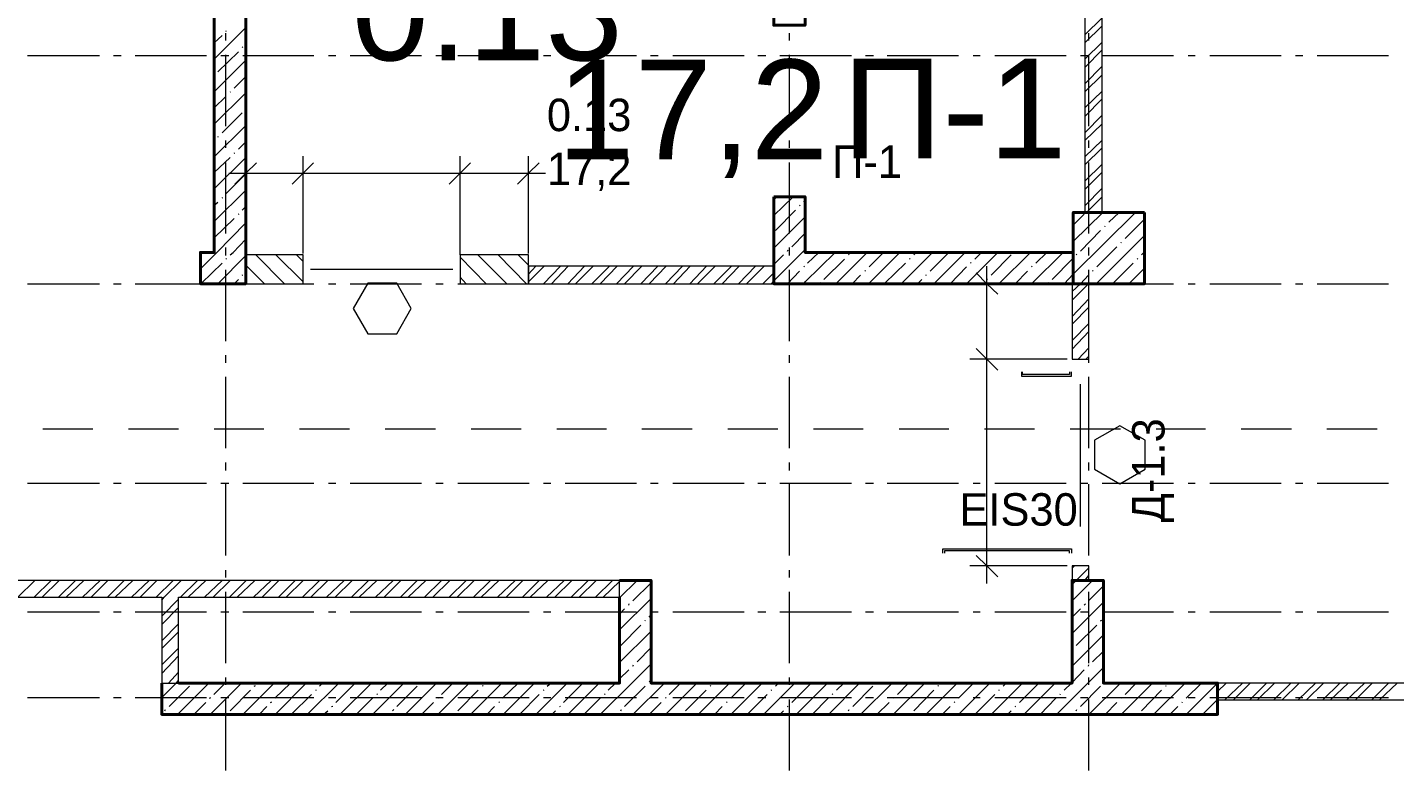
# Model space of a CAD drawing. Header units: millimetres. Extents: x -249154 to 415037, y -45458 to 354837.
# Drawn here: x -136795 to -127206, y 11504 to 16717 of the extents above; entities that cross this region are included whole.
import ezdxf

# ---------------------------------------------------------------- set-up
doc = ezdxf.new("R2010")
doc.units = ezdxf.units.MM
doc.layers.add('PDF _Текст', color=7, linetype='Continuous')
doc.styles.get("Standard").update_dxf_attribs({"font": 'arial.ttf'})

msp = doc.modelspace()

# ---------------------------------------------------------------- linework, layer by layer
at = {"lineweight": 40}
for points in [[(-137004.9406911929, 22675.6936400994), (-129476.9585284183, 22675.6936400994), (-129476.9585284183, 19273.90991657226), (-135263.8035674524, 19273.90991657226), (-135484.0934224928, 19273.90991657226), (-135484.0934224928, 15139.23879056235), (-135581.5293199715, 15139.23879056235), (-135581.5293199715, 14918.9489354879), (-135263.8035674524, 14918.9489354879), (-135263.8035674524, 15139.23879056235), (-135263.8035674524, 17130.32017296068), (-131561.239464863, 17130.32017296068), (-131561.239464863, 16732.10389645376), (-131340.9496097885, 16732.10389645376), (-131340.9496097885, 17130.32017296068), (-131340.9496097885, 17350.61002803511), (-132340.7266443519, 17350.61002803511), (-132340.7266443519, 19053.62006149782), (-129256.6686733098, 19053.62006149782), (-129256.6686733098, 19273.90991657226), (-129256.6686733098, 22675.6936400994), (-127358.7868449919, 22675.6936400994), (-124503.4914157866, 22675.6936400994)], [(-135852.6552954163, 12118.72597001721), (-135852.6552954163, 11898.43611494277), (-128447.5270902715, 11898.43611494277), (-128447.5270902715, 12118.72597001721), (-129248.1959866154, 12118.72597001721), (-129248.1959866154, 12838.90434240739), (-129468.4858416558, 12838.90434240739), (-129468.4858416558, 12118.72597001721), (-132421.2171683057, 12118.72597001721), (-132421.2171683057, 12838.90434240739), (-132641.5070234142, 12838.90434240739)], [(-132641.5070234142, 12720.28672814177), (-132641.5070234142, 12118.72597001721), (-135734.0376811847, 12118.72597001721)]]:
    msp.add_lwpolyline(points, dxfattribs=at)
at = {"lineweight": 9}
for points in [[(-129379.5226309396, 19053.62006149782), (-129379.5226309396, 15418.83745276959), (-129256.6686733098, 15418.83745276959), (-129256.6686733098, 19053.62006149782)], [(-135263.8035674524, 14918.9489354879), (-134861.3509475813, 14918.9489354879), (-134861.3509475813, 15122.29341710555), (-135263.8035674524, 15122.29341710555)], [(-133281.1948717825, 15041.80289315176), (-133281.1948717825, 15122.29341710555), (-133759.9016722091, 15122.29341710555), (-133759.9016722091, 14918.9489354879), (-133281.1948717825, 14918.9489354879)], [(-133281.1948717825, 14918.9489354879), (-131561.239464863, 14918.9489354879), (-131561.239464863, 15041.80289315176), (-133281.1948717825, 15041.80289315176)], [(-134408.0622073398, 14923.18527885209), (-134509.7344481487, 14745.25885748774), (-134408.0622073398, 14567.33243605527), (-134204.7177257562, 14567.33243605527), (-134103.0454849134, 14745.25885748774), (-134204.7177257562, 14923.18527885209)], [(-129468.4858416558, 14918.9489354879), (-129468.4858416558, 14389.40601465685), (-129349.8682273902, 14389.40601465685), (-129349.8682273902, 14918.9489354879)], [(-129311.7411370784, 13618.39152189631), (-129133.81471568, 13516.71928108748), (-128955.8882942816, 13618.39152189631), (-128955.8882942816, 13821.73600351397), (-129133.81471568, 13923.40824428873), (-129311.7411370784, 13821.73600351397)], [(-129468.4858416558, 12940.57658321621), (-129468.4858416558, 12838.90434240739), (-129349.8682273902, 12838.90434240739), (-129349.8682273902, 12940.57658321621)], [(-135734.0376811847, 12118.72597001721), (-135734.0376811847, 12720.28672814177), (-132641.5070234142, 12720.28672814177), (-132641.5070234142, 12838.90434240739), (-139254.4390189434, 12838.90434240739), (-139254.4390189434, 12720.28672814177), (-135852.6552954163, 12720.28672814177), (-135852.6552954163, 12118.72597001721)], [(-128447.5270902715, 12000.10835578566), (-122923.3353399878, 12000.10835578566), (-122923.3353399878, 12118.72597001721), (-128447.5270902715, 12118.72597001721)]]:
    msp.add_lwpolyline(points, close=True, dxfattribs=at)
for points in [[(-129379.5226309396, 16664.32240259256), (-129256.6686733098, 16782.94001689223)], [(-135484.0934224928, 16494.8686679566), (-135263.8035674524, 16715.15852303103)], [(-135403.602898539, 16689.74046284586), (-135399.3665551748, 16693.976806176)], [(-129379.5226309396, 16609.24993885802), (-129256.6686733098, 16727.86755312362)], [(-135484.0934224928, 16609.24993885802), (-135429.0209587583, 16660.08605922837)], [(-135403.602898539, 16626.1953123148), (-135403.602898539, 16677.03143271922)], [(-131451.0945373258, 16626.1953123148), (-131451.0945373258, 16677.03143271922)], [(-129379.5226309396, 16494.8686679566), (-129256.6686733098, 16613.48628222221)], [(-129349.8682273902, 16626.1953123148), (-129349.8682273902, 16677.03143271922)], [(-136793.1235228468, 16520.28672814177), (-136288.998662201, 16520.28672814177)], [(-136191.5627647904, 16520.28672814177), (-136136.4903009877, 16520.28672814177)], [(-136039.0544035771, 16520.28672814177), (-135539.1658862955, 16520.28672814177)], [(-135458.6753623076, 16405.90545724035), (-135314.6396878568, 16545.70478832696)], [(-135437.4936454526, 16520.28672814177), (-135382.421181718, 16520.28672814177)], [(-135403.602898539, 16024.63455422429), (-135403.602898539, 16524.52307150597)], [(-135289.2216276376, 16575.35919194444), (-135284.9852842734, 16579.59553527458)], [(-135284.9852842734, 16520.28672814177), (-134785.0967669577, 16520.28672814177)], [(-134683.4245261829, 16520.28672814177), (-134632.5884057785, 16520.28672814177)], [(-134530.9161649696, 16520.28672814177), (-134031.027647688, 16520.28672814177)], [(-133929.3554069132, 16520.28672814177), (-133878.5192864747, 16520.28672814177)], [(-133776.8470456999, 16520.28672814177), (-133276.9585284183, 16520.28672814177)], [(-133175.2862876095, 16520.28672814177), (-133124.450167205, 16520.28672814177)], [(-133022.7779264303, 16520.28672814177), (-132522.8894091145, 16520.28672814177)], [(-132425.4535116699, 16520.28672814177), (-132370.3810479353, 16520.28672814177)], [(-132268.7088070925, 16520.28672814177), (-131768.8202898448, 16520.28672814177)], [(-131671.3843924002, 16520.28672814177), (-131616.3119286316, 16520.28672814177)], [(-131518.876031187, 16520.28672814177), (-131014.7511705411, 16520.28672814177)], [(-131451.0945373258, 16024.63455422429), (-131451.0945373258, 16524.52307150597)], [(-130917.3152730965, 16520.28672814177), (-130862.2428093278, 16520.28672814177)], [(-130764.8069119173, 16520.28672814177), (-130264.9183946015, 16520.28672814177)], [(-130163.2461538268, 16520.28672814177), (-130112.4100334223, 16520.28672814177)], [(-130010.7377926135, 16520.28672814177), (-129510.8492753319, 16520.28672814177)], [(-129409.177034523, 16520.28672814177), (-129358.3409141186, 16520.28672814177)], [(-129379.5226309396, 16435.55986078973), (-129256.6686733098, 16558.4138184536)], [(-129349.8682273902, 16024.63455422429), (-129349.8682273902, 16524.52307150597)], [(-129256.6686733098, 16520.28672814177), (-128756.7801560622, 16520.28672814177)], [(-128655.1079152193, 16520.28672814177), (-128604.2717948489, 16520.28672814177)], [(-128502.599554006, 16520.28672814177), (-128002.7110367244, 16520.28672814177)], [(-127901.0387959496, 16520.28672814177), (-127850.2026755452, 16520.28672814177)], [(-127748.5304347363, 16520.28672814177), (-127248.6419174547, 16520.28672814177)], [(-135484.0934224928, 16266.10612615377), (-135263.8035674524, 16486.39598122821)], [(-129379.5226309396, 16321.17858988832), (-129256.6686733098, 16444.03254755218)], [(-135484.0934224928, 16380.48739705519), (-135484.0934224928, 16380.48739705519)], [(-135344.2940914062, 16291.52418633894), (-135263.8035674524, 16372.01471029273)], [(-129379.5226309396, 16266.10612615377), (-129256.6686733098, 16384.72374041937)], [(-135484.0934224928, 16037.34358435094), (-135263.8035674524, 16257.63343939131)], [(-135484.0934224928, 16151.72485525235), (-135403.602898539, 16232.21537920614)], [(-135373.9484949896, 16261.86978278957), (-135369.7121515914, 16266.10612615377)], [(-129379.5226309396, 16151.72485525235), (-129256.6686733098, 16270.34246951796)], [(-129379.5226309396, 16092.41604808549), (-129256.6686733098, 16215.27000574935)], [(-135429.0209587583, 15978.03477718408), (-135289.2216276376, 16117.83410830473)], [(-135484.0934224928, 15808.5810425481), (-135263.8035674524, 16028.87089758848)], [(-129379.5226309396, 15978.03477718408), (-129256.6686733098, 16100.88873481388)], [(-129379.5226309396, 15922.96231344952), (-129256.6686733098, 16041.57992771514)], [(-135458.6753623076, 15948.3803736347), (-135454.4390189434, 15952.61671699889)], [(-135403.602898539, 15872.12619301105), (-135403.602898539, 15922.96231344952)], [(-131451.0945373258, 15872.12619301105), (-131451.0945373258, 15922.96231344952)], [(-129379.5226309396, 15808.5810425481), (-129256.6686733098, 15927.19865681372)], [(-129349.8682273902, 15872.12619301105), (-129349.8682273902, 15922.96231344952)], [(-135344.2940914062, 15833.99910273329), (-135340.057748042, 15838.23544609747)], [(-135314.6396878568, 15863.65350628266), (-135263.8035674524, 15914.48962668706)], [(-129379.5226309396, 15753.50857874544), (-129256.6686733098, 15872.12619301105)], [(-135484.0934224928, 15584.05484410947), (-135263.8035674524, 15804.34469914985)], [(-135484.0934224928, 15698.43611501089), (-135373.9484949896, 15804.34469914985)], [(-135403.602898539, 15270.56543495459), (-135403.602898539, 15770.45395223628)], [(-135263.8035674524, 15800.10835578566), (-135263.8035674524, 15694.19977164669), (-135263.8035674524, 15571.34581398283)], [(-134861.3509475813, 15130.76610383394), (-134861.3509475813, 15694.19977164669), (-134861.3509475813, 15812.81738591231)], [(-133759.9016722091, 15122.29341710555), (-133759.9016722091, 15694.19977164669), (-133759.9016722091, 15812.81738591231)], [(-133281.1948717825, 15130.76610383394), (-133281.1948717825, 15694.19977164669), (-133281.1948717825, 15812.81738591231)], [(-131451.0945373258, 15270.56543495459), (-131451.0945373258, 15770.45395223628)], [(-129379.5226309396, 15639.12730784403), (-129256.6686733098, 15757.74492210963)], [(-129349.8682273902, 15270.56543495459), (-129349.8682273902, 15770.45395223628)], [(-135403.602898539, 15550.16409712778), (-135263.8035674524, 15689.96342824843)], [(-135382.421181718, 15694.19977164669), (-134861.3509475813, 15694.19977164669), (-133759.9016722091, 15694.19977164669), (-133162.5772575169, 15694.19977164669)], [(-129379.5226309396, 15579.81850071122), (-129256.6686733098, 15702.67245834103)], [(-135484.0934224928, 15355.29230230664), (-135263.8035674524, 15575.58215734702)], [(-129379.5226309396, 15465.4372298098), (-129256.6686733098, 15588.29118743961)], [(-135484.0934224928, 15469.67357320806), (-135458.6753623076, 15490.85528999497)], [(-135429.0209587583, 15520.50969357841), (-135424.784615394, 15524.74603694261)], [(-135289.2216276376, 15435.78282622636), (-135263.8035674524, 15461.2008864456)], [(-131561.239464863, 15397.65573591455), (-131425.6764771406, 15528.9823803068)], [(-131561.239464863, 15512.03700681595), (-131540.057748042, 15528.9823803068)], [(-131379.0767001004, 15465.4372298098), (-131374.8403567362, 15469.67357320806)], [(-131349.422296551, 15490.85528999497), (-131340.9496097885, 15503.56432012163)], [(-129366.8136008811, 15418.83745276959), (-129256.6686733098, 15528.9823803068)], [(-135581.5293199715, 15024.85751966093), (-135467.1480490701, 15139.23879056235), (-135263.8035674524, 15346.81961554418)], [(-135484.0934224928, 15240.91103137117), (-135344.2940914062, 15376.47401909357)], [(-135314.6396878568, 15406.12842267699), (-135310.4033444926, 15410.3647660412)], [(-131561.239464863, 15168.89319411172), (-131340.9496097885, 15389.18304922021)], [(-131548.5304347363, 15291.74715177558), (-131408.7311036497, 15435.78282622636)], [(-129523.5583054244, 14918.9489354879), (-129460.0131549274, 14986.7304293491), (-129023.6697881768, 15418.83745276959)], [(-129460.0131549274, 15215.49297115194), (-129252.4323299796, 15418.83745276959)], [(-129460.0131549274, 15329.87424205335), (-129383.7589743038, 15406.12842267699)], [(-129210.0688963036, 15351.05595890839), (-129138.0510590782, 15418.83745276959)], [(-129095.6876254022, 15236.67468800697), (-128960.1246376458, 15372.23767572937)], [(-131434.1491638349, 15177.36588087416), (-131340.9496097885, 15274.8017783188)], [(-129409.177034523, 15147.71147729074), (-129269.3777034024, 15291.74715177558)], [(-129299.0321069858, 14918.9489354879), (-128960.1246376458, 15257.85640482795)], [(-129239.723299853, 15321.40155532495), (-129235.4869564888, 15325.63789868915)], [(-135403.602898539, 15118.05707374137), (-135403.602898539, 15173.12953747591)], [(-135373.9484949896, 15122.29341710555), (-135352.7667781686, 15139.23879056235), (-135263.8035674524, 15232.43834464278)], [(-131561.239464863, 14940.13065230889), (-131340.9496097885, 15160.42050741738)], [(-131463.8035674524, 15147.71147729074), (-131459.5672240542, 15156.18416405318)], [(-131451.0945373258, 15118.05707374137), (-131451.0945373258, 15173.12953747591)], [(-129349.8682273902, 15118.05707374137), (-129349.8682273902, 15173.12953747591)], [(-129294.7957636216, 15037.56654975351), (-129154.9964325009, 15177.36588087416)], [(-129125.3420289516, 15207.02028442353), (-129121.1056855874, 15211.25662778773)], [(-135581.5293199715, 15139.23879056235), (-135581.5293199715, 15139.23879056235)], [(-135573.056633209, 14923.18527885209), (-135429.0209587583, 15062.98460997274)], [(-135458.6753623076, 14918.9489354879), (-135263.8035674524, 15118.05707374137)], [(-135403.602898539, 15092.63901352213), (-135399.3665551748, 15096.87535688632)], [(-134992.6775919736, 14918.9489354879), (-135191.785730227, 15122.29341710555)], [(-134861.3509475813, 14931.65796561455), (-135051.9863990723, 15122.29341710555)], [(-134861.3509475813, 15075.69364006534), (-134907.9507246215, 15122.29341710555)], [(-133577.7389074465, 14918.9489354879), (-133759.9016722091, 15105.34804361471)], [(-133433.7032329957, 14918.9489354879), (-133637.0477146133, 15122.29341710555)], [(-133293.9039019091, 14918.9489354879), (-133493.0120400944, 15122.29341710555)], [(-133281.1948717825, 15050.27557988017), (-133353.2127090079, 15122.29341710555)], [(-131561.239464863, 15054.5119232103), (-131493.4579710018, 15122.29341710555)], [(-131349.422296551, 14918.9489354879), (-131340.9496097885, 14931.65796561455), (-131129.1324414425, 15139.23879056235)], [(-131324.0042362977, 15062.98460997274), (-131243.5137123439, 15139.23879056235)], [(-131209.6229653963, 14948.60333903728), (-131065.5872909455, 15092.63901352213)], [(-131124.8960980783, 14918.9489354879), (-130904.6062430039, 15139.23879056235)], [(-131035.9328873961, 15122.29341710555), (-131031.6965439979, 15126.52976046976)], [(-130896.1335562414, 14918.9489354879), (-130675.843701201, 15139.23879056235)], [(-130891.8972129113, 15037.56654975351), (-130790.2249721024, 15139.23879056235)], [(-130781.75228534, 14923.18527885209), (-130637.7166108892, 15062.98460997274)], [(-130667.3710144386, 14918.9489354879), (-130447.0811593982, 15139.23879056235)], [(-130608.0622073398, 15092.63901352213), (-130603.8258639416, 15096.87535688632)], [(-130578.4078037564, 15122.29341710555), (-130561.4624302996, 15139.23879056235)], [(-130464.026532855, 15007.91214620414), (-130332.6998884627, 15139.23879056235)], [(-130438.6084726358, 14918.9489354879), (-130218.3186175613, 15139.23879056235)], [(-130209.8459308329, 14918.9489354879), (-129989.5560757585, 15139.23879056235)], [(-130180.1915272835, 15062.98460997274), (-130175.9551839193, 15067.22095333695)], [(-130150.5371237001, 15092.63901352213), (-130103.9373466599, 15139.23879056235)], [(-130036.1558527987, 14978.25774262071), (-129896.3565217121, 15122.29341710555)], [(-129981.0833890301, 14918.9489354879), (-129760.7935339556, 15139.23879056235)], [(-129752.3208472273, 14918.9489354879), (-129532.0309921528, 15139.23879056235)], [(-129722.6664436438, 15062.98460997274), (-129646.4122630543, 15139.23879056235)], [(-129608.2851727424, 14948.60333903728), (-129468.4858416558, 15092.63901352213)], [(-129438.8314381065, 15122.29341710555), (-129434.5950947423, 15126.52976046976)], [(-129180.4144926861, 14923.18527885209), (-129040.6151615995, 15062.98460997274)], [(-129010.9607580502, 15092.63901352213), (-129006.724414686, 15096.87535688632)], [(-128981.3063545008, 15122.29341710555), (-128960.1246376458, 15143.47513392653)], [(-135403.602898539, 14516.49631565085), (-135403.602898539, 15016.38483289847)], [(-135289.2216276376, 14978.25774262071), (-135284.9852842734, 14982.4940859849)], [(-135132.4769230602, 14918.9489354879), (-135263.8035674524, 15050.27557988017)], [(-134810.514827211, 15020.62117629673), (-133810.7377926135, 15020.62117629673)], [(-133717.5382385331, 14918.9489354879), (-133759.9016722091, 14965.54871252812)], [(-133281.1948717825, 14986.7304293491), (-133230.3587513781, 15041.80289315176)], [(-133281.1948717825, 14931.65796561455), (-133171.0499442453, 15041.80289315176)], [(-133175.2862876095, 14918.9489354879), (-133056.6686733438, 15041.80289315176)], [(-133120.2138238408, 14918.9489354879), (-133001.5962095752, 15041.80289315176)], [(-133005.8325529394, 14918.9489354879), (-132887.2149386738, 15041.80289315176)], [(-132950.7600891708, 14918.9489354879), (-132827.906131541, 15041.80289315176)], [(-132836.3788182694, 14918.9489354879), (-132713.5248606396, 15041.80289315176)], [(-132777.0700111366, 14918.9489354879), (-132658.4523968369, 15041.80289315176)], [(-132662.6887402352, 14918.9489354879), (-132544.0711259355, 15041.80289315176)], [(-132607.6162764666, 14918.9489354879), (-132484.7623188368, 15041.80289315176)], [(-132493.2350055652, 14918.9489354879), (-132374.6173912995, 15041.80289315176)], [(-132433.9261983983, 14918.9489354879), (-132315.3085841327, 15041.80289315176)], [(-132319.5449274969, 14918.9489354879), (-132200.9273132313, 15041.80289315176)], [(-132264.4724637623, 14918.9489354879), (-132145.8548494967, 15041.80289315176)], [(-132150.0911928609, 14918.9489354879), (-132031.4735785953, 15041.80289315176)], [(-132095.0187290582, 14918.9489354879), (-131972.1647714284, 15041.80289315176)], [(-131980.6374581568, 14918.9489354879), (-131857.783500527, 15041.80289315176)], [(-131921.3286510581, 14918.9489354879), (-131802.7110367925, 15041.80289315176)], [(-131806.9473801567, 14918.9489354879), (-131688.329765891, 15041.80289315176)], [(-131751.874916354, 14918.9489354879), (-131629.0209587242, 15041.80289315176)], [(-131637.4936454526, 14918.9489354879), (-131561.239464863, 14995.20311611156)], [(-131463.8035674524, 14918.9489354879), (-131379.0767001004, 15007.91214620414)], [(-131451.0945373258, 14516.49631565085), (-131451.0945373258, 15016.38483289847)], [(-131349.422296551, 15037.56654975351), (-131345.1859531527, 15041.80289315176)], [(-131010.5148271428, 14918.9489354879), (-130951.2060200441, 14978.25774262071)], [(-130921.5516164947, 15007.91214620414), (-130917.3152730965, 15012.14848956834)], [(-130493.6809364384, 14978.25774262071), (-130489.4445930402, 14982.4940859849)], [(-130324.2272017343, 14918.9489354879), (-130209.8459308329, 15037.56654975351)], [(-130065.8102563821, 12817.72262555234), (-130065.8102563821, 14389.40601465685), (-130065.8102563821, 15041.80289315176)], [(-129866.7021181287, 14918.9489354879), (-129781.9752508107, 15007.91214620414)], [(-129752.3208472273, 15037.56654975351), (-129748.0845038971, 15041.80289315176)], [(-129409.177034523, 14918.9489354879), (-129354.1045707544, 14978.25774262071)], [(-129349.8682273902, 14516.49631565085), (-129349.8682273902, 15016.38483289847)], [(-129324.450167205, 15007.91214620414), (-129320.2138238408, 15012.14848956834)], [(-129070.269565183, 14918.9489354879), (-128960.1246376458, 15029.09386302512)], [(-136793.1235228468, 14918.9489354879), (-136288.998662201, 14918.9489354879)], [(-136191.5627647904, 14918.9489354879), (-136136.4903009877, 14918.9489354879)], [(-136039.0544035771, 14918.9489354879), (-135539.1658862955, 14918.9489354879)], [(-135437.4936454526, 14918.9489354879), (-135382.421181718, 14918.9489354879)], [(-135344.2940914062, 14918.9489354879), (-135314.6396878568, 14948.60333903728)], [(-135284.9852842734, 14918.9489354879), (-134785.0967669577, 14918.9489354879)], [(-134683.4245261829, 14918.9489354879), (-134632.5884057785, 14918.9489354879)], [(-134530.9161649696, 14918.9489354879), (-134031.027647688, 14918.9489354879)], [(-133929.3554069132, 14918.9489354879), (-133878.5192864747, 14918.9489354879)], [(-133776.8470456999, 14918.9489354879), (-133276.9585284183, 14918.9489354879)], [(-133175.2862876095, 14918.9489354879), (-133124.450167205, 14918.9489354879)], [(-133022.7779264303, 14918.9489354879), (-132522.8894091145, 14918.9489354879)], [(-132425.4535116699, 14918.9489354879), (-132370.3810479353, 14918.9489354879)], [(-132268.7088070925, 14918.9489354879), (-131768.8202898448, 14918.9489354879)], [(-131671.3843924002, 14918.9489354879), (-131616.3119286316, 14918.9489354879)], [(-131578.1848383538, 14918.9489354879), (-131561.239464863, 14940.13065230889)], [(-131518.876031187, 14918.9489354879), (-131014.7511705411, 14918.9489354879)], [(-131235.0410256155, 14923.18527885209), (-131230.8046822513, 14927.42162225036)], [(-130917.3152730965, 14918.9489354879), (-130862.2428093278, 14918.9489354879)], [(-130764.8069119173, 14918.9489354879), (-130264.9183946015, 14918.9489354879)], [(-130552.9897435372, 14918.9489354879), (-130523.3353399878, 14948.60333903728)], [(-130171.7188405211, 14918.9489354879), (-130065.8102563821, 14918.9489354879), (-129942.9562987183, 14918.9489354879)], [(-130163.2461538268, 14918.9489354879), (-130112.4100334223, 14918.9489354879)], [(-130095.4646599315, 14918.9489354879), (-130095.4646599315, 14923.18527885209)], [(-130065.8102563821, 14948.60333903728), (-130061.5739129839, 14952.83968243553)], [(-130010.7377926135, 14918.9489354879), (-129510.8492753319, 14918.9489354879)], [(-129637.9395763259, 14923.18527885209), (-129633.7032329957, 14927.42162225036)], [(-129468.4858416558, 14863.8764717193), (-129409.177034523, 14918.9489354879)], [(-129468.4858416558, 14804.56766458649), (-129354.1045707544, 14918.9489354879)], [(-129409.177034523, 14918.9489354879), (-129358.3409141186, 14918.9489354879)], [(-129256.6686733098, 14918.9489354879), (-128756.7801560622, 14918.9489354879)], [(-128655.1079152193, 14918.9489354879), (-128604.2717948489, 14918.9489354879)], [(-128502.599554006, 14918.9489354879), (-128002.7110367244, 14918.9489354879)], [(-127901.0387959496, 14918.9489354879), (-127850.2026755452, 14918.9489354879)], [(-127748.5304347363, 14918.9489354879), (-127248.6419174547, 14918.9489354879)], [(-129468.4858416558, 14690.18639368507), (-129349.8682273902, 14813.04035134894)], [(-129468.4858416558, 14635.11392991646), (-129349.8682273902, 14753.73154418207)], [(-129468.4858416558, 14520.73265901505), (-129349.8682273902, 14639.35027328065)], [(-129468.4858416558, 14461.42385188224), (-129349.8682273902, 14584.27780951204)], [(-135403.602898539, 14363.98795447167), (-135403.602898539, 14419.06041820622)], [(-131451.0945373258, 14363.98795447167), (-131451.0945373258, 14419.06041820622)], [(-129502.3765886035, 14389.40601465685), (-130065.8102563821, 14389.40601465685), (-130184.4278706477, 14389.40601465685)], [(-129426.1224079798, 14389.40601465685), (-129349.8682273902, 14469.89653861063)], [(-129371.0499442112, 14389.40601465685), (-129349.8682273902, 14410.58773147783)], [(-129349.8682273902, 14363.98795447167), (-129349.8682273902, 14419.06041820622)], [(-129824.3386844867, 14300.4428039406), (-129824.3386844867, 14270.78840035718), (-129472.72218502, 14270.78840035718), (-129472.72218502, 14300.4428039406)], [(-129485.4312151126, 14300.4428039406), (-129485.4312151126, 14283.49743048383), (-129815.8659977583, 14283.49743048383), (-129815.8659977583, 14300.4428039406)], [(-135403.602898539, 13766.6635397113), (-135403.602898539, 14266.55205699298)], [(-131451.0945373258, 13766.6635397113), (-131451.0945373258, 14266.55205699298)], [(-129409.177034523, 13215.93890205926), (-129409.177034523, 14215.71593658857)], [(-129349.8682273902, 13766.6635397113), (-129349.8682273902, 14266.55205699298)], [(-136687.2149387079, 13902.22652746775), (-136335.5984392412, 13902.22652746775)], [(-136085.6541805833, 13902.22652746775), (-135734.0376811847, 13902.22652746775)], [(-135484.0934224928, 13902.22652746775), (-135136.7132664243, 13902.22652746775)], [(-134886.7690078005, 13902.22652746775), (-134535.1525083338, 13902.22652746775)], [(-134285.20824971, 13902.22652746775), (-133933.5917502774, 13902.22652746775)], [(-133683.6474916195, 13902.22652746775), (-133332.0309921869, 13902.22652746775)], [(-133082.086733529, 13902.22652746775), (-132734.7065774606, 13902.22652746775)], [(-132484.7623188368, 13902.22652746775), (-132133.1458193701, 13902.22652746775)], [(-131883.2015607462, 13902.22652746775), (-131531.5850613136, 13902.22652746775)], [(-131281.6408026217, 13902.22652746775), (-130934.2606465532, 13902.22652746775)], [(-130680.0800445652, 13902.22652746775), (-130332.6998884627, 13902.22652746775)], [(-130082.7556298389, 13902.22652746775), (-129731.1391304063, 13902.22652746775)], [(-129481.1948717825, 13902.22652746775), (-129129.5783723158, 13902.22652746775)], [(-128879.6341136579, 13902.22652746775), (-128532.2539575894, 13902.22652746775)], [(-128282.3096989657, 13902.22652746775), (-127930.693199499, 13902.22652746775)], [(-127680.7489408751, 13902.22652746775), (-127329.1324414425, 13902.22652746775)], [(-135403.602898539, 13609.91883513387), (-135403.602898539, 13664.99129893653)], [(-131451.0945373258, 13609.91883513387), (-131451.0945373258, 13664.99129893653)], [(-129349.8682273902, 13609.91883513387), (-129349.8682273902, 13664.99129893653)], [(-136793.1235228468, 13520.95562445169), (-136288.998662201, 13520.95562445169)], [(-136191.5627647904, 13520.95562445169), (-136136.4903009877, 13520.95562445169)], [(-136039.0544035771, 13520.95562445169), (-135539.1658862955, 13520.95562445169)], [(-135437.4936454526, 13520.95562445169), (-135382.421181718, 13520.95562445169)], [(-135284.9852842734, 13520.95562445169), (-134785.0967669577, 13520.95562445169)], [(-134683.4245261829, 13520.95562445169), (-134632.5884057785, 13520.95562445169)], [(-134530.9161649696, 13520.95562445169), (-134031.027647688, 13520.95562445169)], [(-133929.3554069132, 13520.95562445169), (-133878.5192864747, 13520.95562445169)], [(-133776.8470456999, 13520.95562445169), (-133276.9585284183, 13520.95562445169)], [(-133175.2862876095, 13520.95562445169), (-133124.450167205, 13520.95562445169)], [(-133022.7779264303, 13520.95562445169), (-132522.8894091145, 13520.95562445169)], [(-132425.4535116699, 13520.95562445169), (-132370.3810479353, 13520.95562445169)], [(-132268.7088070925, 13520.95562445169), (-131768.8202898448, 13520.95562445169)], [(-131671.3843924002, 13520.95562445169), (-131616.3119286316, 13520.95562445169)], [(-131518.876031187, 13520.95562445169), (-131014.7511705411, 13520.95562445169)], [(-130917.3152730965, 13520.95562445169), (-130862.2428093278, 13520.95562445169)], [(-130764.8069119173, 13520.95562445169), (-130264.9183946015, 13520.95562445169)], [(-130163.2461538268, 13520.95562445169), (-130112.4100334223, 13520.95562445169)], [(-130010.7377926135, 13520.95562445169), (-129510.8492753319, 13520.95562445169)], [(-129409.177034523, 13520.95562445169), (-129358.3409141186, 13520.95562445169)], [(-129256.6686733098, 13520.95562445169), (-128756.7801560622, 13520.95562445169)], [(-128655.1079152193, 13520.95562445169), (-128604.2717948489, 13520.95562445169)], [(-128502.599554006, 13520.95562445169), (-128002.7110367244, 13520.95562445169)], [(-127901.0387959496, 13520.95562445169), (-127850.2026755452, 13520.95562445169)], [(-127748.5304347363, 13520.95562445169), (-127248.6419174547, 13520.95562445169)], [(-135403.602898539, 13012.59442044162), (-135403.602898539, 13512.4829377233)], [(-131451.0945373258, 13012.59442044162), (-131451.0945373258, 13512.4829377233)], [(-129349.8682273902, 13012.59442044162), (-129349.8682273902, 13512.4829377233)], [(-130375.0633221387, 13029.53979393245), (-130375.0633221387, 13059.19419748183), (-129472.72218502, 13059.19419748183), (-129472.72218502, 13029.53979393245)], [(-129485.4312151126, 13029.53979393245), (-129485.4312151126, 13046.48516735517), (-130362.3542920462, 13046.48516735517), (-130362.3542920462, 13029.53979393245)], [(-135403.602898539, 12860.08605922837), (-135403.602898539, 12910.92217963278)], [(-131451.0945373258, 12860.08605922837), (-131451.0945373258, 12910.92217963278)], [(-129502.3765886035, 12940.57658321621), (-130065.8102563821, 12940.57658321621), (-130184.4278706477, 12940.57658321621)], [(-129468.4858416558, 12923.63120972537), (-129451.540468165, 12940.57658321621)], [(-129438.8314381065, 12838.90434240739), (-129349.8682273902, 12927.86755308957)], [(-129379.5226309396, 12838.90434240739), (-129349.8682273902, 12872.79508935502)], [(-129349.8682273902, 12860.08605922837), (-129349.8682273902, 12910.92217963278)], [(-136860.905016708, 12720.28672814177), (-136742.2874024424, 12838.90434240739)], [(-136746.5237458066, 12720.28672814177), (-136627.906131541, 12838.90434240739)], [(-136691.451282038, 12720.28672814177), (-136572.8336678065, 12838.90434240739)], [(-136577.0700111366, 12720.28672814177), (-136458.452396905, 12838.90434240739)], [(-136521.997547368, 12720.28672814177), (-136399.1435897382, 12838.90434240739)], [(-136407.6162764666, 12720.28672814177), (-136284.7623188368, 12838.90434240739)], [(-136348.3074693338, 12720.28672814177), (-136229.6898550681, 12838.90434240739)], [(-136233.9261984323, 12720.28672814177), (-136115.3085841667, 12838.90434240739)], [(-136178.8537346637, 12720.28672814177), (-136055.9997770339, 12838.90434240739)], [(-136064.4724637623, 12720.28672814177), (-135941.6185061325, 12838.90434240739)], [(-136005.1636565955, 12720.28672814177), (-135886.5460423639, 12838.90434240739)], [(-135890.782385694, 12720.28672814177), (-135772.1647714625, 12838.90434240739)], [(-135852.6552954163, 12699.10501128674), (-135835.7099219595, 12720.28672814177), (-135717.0923076939, 12838.90434240739)], [(-135721.3286510581, 12720.28672814177), (-135602.7110367925, 12838.90434240739)], [(-135666.2561872554, 12720.28672814177), (-135543.4022296597, 12838.90434240739)], [(-135551.874916354, 12720.28672814177), (-135429.0209587583, 12838.90434240739)], [(-135492.5661092552, 12720.28672814177), (-135373.9484949896, 12838.90434240739)], [(-135403.602898539, 12258.52530113787), (-135403.602898539, 12758.4138184536)], [(-135378.1848383538, 12720.28672814177), (-135259.5672240882, 12838.90434240739)], [(-135323.1123745512, 12720.28672814177), (-135200.2584169554, 12838.90434240739)], [(-135208.7311036497, 12720.28672814177), (-135085.877146054, 12838.90434240739)], [(-135149.422296551, 12720.28672814177), (-135030.8046822513, 12838.90434240739)], [(-135035.0410256496, 12720.28672814177), (-134916.4234113499, 12838.90434240739)], [(-134979.9685618469, 12720.28672814177), (-134861.3509475813, 12838.90434240739)], [(-134865.5872909455, 12720.28672814177), (-134746.9696766799, 12838.90434240739)], [(-134806.2784838127, 12720.28672814177), (-134687.6608695471, 12838.90434240739)], [(-134696.1335563095, 12720.28672814177), (-134573.2795986457, 12838.90434240739)], [(-134636.8247491427, 12720.28672814177), (-134518.2071348771, 12838.90434240739)], [(-134522.4434782412, 12720.28672814177), (-134403.8258639757, 12838.90434240739)], [(-134467.3710144727, 12720.28672814177), (-134344.5170568428, 12838.90434240739)], [(-134352.9897435712, 12720.28672814177), (-134230.1357859414, 12838.90434240739)], [(-134293.6809364384, 12720.28672814177), (-134175.0633221387, 12838.90434240739)], [(-134179.299665537, 12720.28672814177), (-134060.6820512373, 12838.90434240739)], [(-134124.2272017684, 12720.28672814177), (-134001.3732441386, 12838.90434240739)], [(-134009.845930867, 12720.28672814177), (-133891.2283166014, 12838.90434240739)], [(-133950.5371237342, 12720.28672814177), (-133831.9195094345, 12838.90434240739)], [(-133836.1558528328, 12720.28672814177), (-133717.5382385331, 12838.90434240739)], [(-133781.0833890642, 12720.28672814177), (-133662.4657747985, 12838.90434240739)], [(-133666.7021181627, 12720.28672814177), (-133548.0845038971, 12838.90434240739)], [(-133611.6296543941, 12720.28672814177), (-133488.7756967303, 12838.90434240739)], [(-133497.2483834927, 12720.28672814177), (-133374.3944258289, 12838.90434240739)], [(-133437.9395763599, 12720.28672814177), (-133319.3219620943, 12838.90434240739)], [(-133323.5583054585, 12720.28672814177), (-133204.9406911929, 12838.90434240739)], [(-133268.4858416558, 12720.28672814177), (-133145.631884026, 12838.90434240739)], [(-133154.1045707544, 12720.28672814177), (-133031.2506131246, 12838.90434240739)], [(-133094.7957636557, 12720.28672814177), (-132976.178149356, 12838.90434240739)], [(-132980.4144927542, 12720.28672814177), (-132861.7968784546, 12838.90434240739)], [(-132925.3420289516, 12720.28672814177), (-132806.724414686, 12838.90434240739)], [(-132810.9607580502, 12720.28672814177), (-132692.3431437846, 12838.90434240739)], [(-132755.8882943156, 12720.28672814177), (-132641.5070234142, 12830.431655679)], [(-132641.5070234142, 12716.05038477758), (-132518.6530657503, 12838.90434240739)], [(-132641.5070234142, 12830.431655679), (-132633.0343366517, 12838.90434240739)], [(-132548.3074693338, 12694.86866792254), (-132421.2171683057, 12821.95896891654)], [(-131451.0945373258, 12258.52530113787), (-131451.0945373258, 12758.4138184536)], [(-129468.4858416558, 12694.86866792254), (-129324.450167205, 12838.90434240739)], [(-129468.4858416558, 12809.24993882395), (-129438.8314381065, 12838.90434240739)], [(-129354.1045707544, 12694.86866792254), (-129248.1959866154, 12800.77725209556)], [(-129349.8682273902, 12258.52530113787), (-129349.8682273902, 12758.4138184536)], [(-135852.6552954163, 12588.96008374952), (-135734.0376811847, 12707.57769801513)], [(-132641.5070234142, 12491.52418633895), (-132421.2171683057, 12711.81404141338)], [(-132577.9618728831, 12665.21426433911), (-132573.7255295189, 12673.68695110155)], [(-129468.4858416558, 12466.1061261197), (-129248.1959866154, 12686.39598119415)], [(-129383.7589743038, 12665.21426433911), (-129375.2862875754, 12673.68695110155)], [(-136793.1235228468, 12618.6144872989), (-136288.998662201, 12618.6144872989)], [(-136191.5627647904, 12618.6144872989), (-136136.4903009877, 12618.6144872989)], [(-136039.0544035771, 12618.6144872989), (-135539.1658862955, 12618.6144872989)], [(-135852.6552954163, 12529.65127661671), (-135734.0376811847, 12648.26889091638)], [(-135437.4936454526, 12618.6144872989), (-135382.421181718, 12618.6144872989)], [(-135284.9852842734, 12618.6144872989), (-134785.0967669577, 12618.6144872989)], [(-134683.4245261829, 12618.6144872989), (-134632.5884057785, 12618.6144872989)], [(-134530.9161649696, 12618.6144872989), (-134031.027647688, 12618.6144872989)], [(-133929.3554069132, 12618.6144872989), (-133878.5192864747, 12618.6144872989)], [(-133776.8470456999, 12618.6144872989), (-133276.9585284183, 12618.6144872989)], [(-133175.2862876095, 12618.6144872989), (-133124.450167205, 12618.6144872989)], [(-133022.7779264303, 12618.6144872989), (-132522.8894091145, 12618.6144872989)], [(-132641.5070234142, 12601.66911387617), (-132607.6162764666, 12639.79620415393)], [(-132433.9261983983, 12580.48739702112), (-132421.2171683057, 12597.43277047791)], [(-132425.4535116699, 12618.6144872989), (-132370.3810479353, 12618.6144872989)], [(-132268.7088070925, 12618.6144872989), (-131768.8202898448, 12618.6144872989)], [(-131671.3843924002, 12618.6144872989), (-131616.3119286316, 12618.6144872989)], [(-131518.876031187, 12618.6144872989), (-131014.7511705411, 12618.6144872989)], [(-130917.3152730965, 12618.6144872989), (-130862.2428093278, 12618.6144872989)], [(-130764.8069119173, 12618.6144872989), (-130264.9183946015, 12618.6144872989)], [(-130163.2461538268, 12618.6144872989), (-130112.4100334223, 12618.6144872989)], [(-130010.7377926135, 12618.6144872989), (-129510.8492753319, 12618.6144872989)], [(-129468.4858416558, 12580.48739702112), (-129409.177034523, 12639.79620415393)], [(-129409.177034523, 12618.6144872989), (-129358.3409141186, 12618.6144872989)], [(-129256.6686733098, 12618.6144872989), (-128756.7801560622, 12618.6144872989)], [(-128655.1079152193, 12618.6144872989), (-128604.2717948489, 12618.6144872989)], [(-128502.599554006, 12618.6144872989), (-128002.7110367244, 12618.6144872989)], [(-127901.0387959496, 12618.6144872989), (-127850.2026755452, 12618.6144872989)], [(-127748.5304347363, 12618.6144872989), (-127248.6419174547, 12618.6144872989)], [(-135852.6552954163, 12415.2700057153), (-135734.0376811847, 12533.88762001497)], [(-135852.6552954163, 12360.19754194669), (-135734.0376811847, 12478.81515621229)], [(-132641.5070234142, 12262.76164453612), (-132421.2171683057, 12483.0514995765)], [(-132633.0343366517, 12381.37925880172), (-132493.2350055652, 12525.41493325251)], [(-132463.5806019817, 12555.06933683595), (-132459.3442586175, 12559.30568020014)], [(-129438.8314381065, 12381.37925880172), (-129294.7957636216, 12525.41493325251)], [(-129269.3777034024, 12555.06933683595), (-129260.905016674, 12559.30568020014)], [(-129468.4858416558, 12237.34358428282), (-129248.1959866154, 12457.63343939131)], [(-135852.6552954163, 12245.81627104527), (-135734.0376811847, 12364.43388531088)], [(-135852.6552954163, 12186.50746391247), (-135734.0376811847, 12309.36142154227)], [(-132518.6530657503, 12266.99798790031), (-132421.2171683057, 12368.67022867508)], [(-129468.4858416558, 12351.7248552183), (-129464.2494982916, 12360.19754194669)], [(-129324.450167205, 12266.99798790031), (-129248.1959866154, 12343.2521684899)], [(-135806.0555184101, 12118.72597001721), (-135734.0376811847, 12194.98015064085)], [(-132777.0700111366, 11898.43611494277), (-132556.7801560622, 12118.72597001721), (-132421.2171683057, 12254.28895777366)], [(-132641.5070234142, 12148.3803736347), (-132577.9618728831, 12211.92552409765)], [(-132548.3074693338, 12237.34358428282), (-132544.0711259355, 12245.81627104527)], [(-129578.6307691931, 11898.43611494277), (-129358.3409141186, 12118.72597001721), (-129248.1959866154, 12228.87089758848)], [(-129468.4858416558, 12122.9623133814), (-129383.7589743038, 12211.92552409765)], [(-129354.1045707544, 12237.34358428282), (-129349.8682273902, 12245.81627104527)], [(-135852.6552954163, 12017.05372924244), (-135750.9830546074, 12118.72597001721)], [(-135801.8191750459, 11953.50857874544), (-135657.7835005611, 12097.54425319623)], [(-135750.9830546074, 12118.72597001721), (-135734.0376811847, 12135.67134350806)], [(-135742.5103678791, 11898.43611494277), (-135522.2205128046, 12118.72597001721)], [(-135513.7478260762, 11898.43611494277), (-135293.4579710018, 12118.72597001721)], [(-135488.329765891, 12038.23544609747), (-135407.8392419032, 12118.72597001721)], [(-135403.602898539, 12106.01693995867), (-135403.602898539, 12156.85306032903)], [(-135284.9852842734, 11898.43611494277), (-135064.695429199, 12118.72597001721)], [(-135204.4947602855, 12097.54425319623), (-135196.0220735912, 12101.78059659449)], [(-135060.4590858348, 12012.81738587824), (-134950.3141582976, 12118.72597001721)], [(-135056.2227424706, 11898.43611494277), (-134840.1692307603, 12118.72597001721)], [(-134831.6965440319, 11898.43611494277), (-134611.4066889575, 12118.72597001721)], [(-134746.9696766799, 12097.54425319623), (-134725.7879598589, 12118.72597001721)], [(-134632.5884057785, 11983.16298229482), (-134497.0254180561, 12118.72597001721)], [(-134602.934002195, 11898.43611494277), (-134382.6441471547, 12118.72597001721)], [(-134374.1714603922, 11898.43611494277), (-134153.8816053518, 12118.72597001721)], [(-134319.0989966576, 12067.88984964686), (-134268.2628762533, 12118.72597001721)], [(-134204.7177257562, 11953.50857874544), (-134060.6820512373, 12097.54425319623)], [(-134145.4089185894, 11898.43611494277), (-133925.119063515, 12118.72597001721)], [(-133916.6463767865, 11898.43611494277), (-133696.3565217121, 12118.72597001721)], [(-133891.2283166014, 12038.23544609747), (-133810.7377926135, 12118.72597001721)], [(-133687.8838349837, 11898.43611494277), (-133467.5939799093, 12118.72597001721)], [(-133603.1569676317, 12097.54425319623), (-133598.9206243015, 12101.78059659449)], [(-133463.3576365451, 12012.81738587824), (-133353.2127090079, 12118.72597001721)], [(-133459.1212931809, 11898.43611494277), (-133238.8314381065, 12118.72597001721)], [(-133230.3587513781, 11898.43611494277), (-133010.0688963036, 12118.72597001721)], [(-133149.8682273902, 12097.54425319623), (-133124.450167205, 12118.72597001721)], [(-133035.4869564888, 11983.16298229482), (-132899.9239687664, 12118.72597001721)], [(-133005.8325529394, 11898.43611494277), (-132785.542697865, 12118.72597001721)], [(-132721.997547368, 12067.88984964686), (-132671.1614269636, 12118.72597001721)], [(-132607.6162764666, 11953.50857874544), (-132463.5806019817, 12097.54425319623)], [(-132548.3074693338, 11898.43611494277), (-132328.0176142593, 12118.72597001721)], [(-132433.9261983983, 12127.19865677966), (-132429.6898550341, 12131.43500014386)], [(-132319.5449274969, 11898.43611494277), (-132099.2550724565, 12118.72597001721)], [(-132294.1268673117, 12038.23544609747), (-132213.6363433579, 12118.72597001721)], [(-132090.782385694, 11898.43611494277), (-131870.4925306537, 12118.72597001721)], [(-132006.0555183761, 12097.54425319623), (-132001.8191749778, 12101.78059659449)], [(-131862.0198438912, 11898.43611494277), (-131641.7299888168, 12118.72597001721)], [(-131862.0198438912, 12012.81738587824), (-131756.1112597182, 12118.72597001721)], [(-131633.2573020884, 11898.43611494277), (-131412.9674470139, 12118.72597001721)], [(-131548.5304347363, 12097.54425319623), (-131527.3487179154, 12118.72597001721)], [(-131451.0945373258, 12106.01693995867), (-131451.0945373258, 12156.85306032903)], [(-131434.1491638349, 11983.16298229482), (-131298.5861761125, 12118.72597001721)], [(-131404.4947602855, 11898.43611494277), (-131184.2049052111, 12118.72597001721)], [(-131175.7322184827, 11898.43611494277), (-130959.6787067725, 12118.72597001721)], [(-131120.6597547141, 12067.88984964686), (-131069.8236343097, 12118.72597001721)], [(-131006.2784838127, 11953.50857874544), (-130866.479152692, 12097.54425319623)], [(-130951.2060200441, 11898.43611494277), (-130730.9161649696, 12118.72597001721)], [(-130722.4434782412, 11898.43611494277), (-130502.1536231668, 12118.72597001721)], [(-130692.7890746578, 12038.23544609747), (-130616.5348940682, 12118.72597001721)], [(-130493.6809364384, 11898.43611494277), (-130273.391081364, 12118.72597001721)], [(-130408.9540690864, 12097.54425319623), (-130404.7177257222, 12101.78059659449)], [(-130264.9183946015, 11898.43611494277), (-130044.6285395611, 12118.72597001721)], [(-130264.9183946015, 12012.81738587824), (-130159.0098104626, 12118.72597001721)], [(-130036.1558527987, 11898.43611494277), (-129815.8659977583, 12118.72597001721)], [(-129951.4289854807, 12097.54425319623), (-129930.2472686597, 12118.72597001721)], [(-129837.0477145793, 11983.16298229482), (-129701.4847268569, 12118.72597001721)], [(-129807.3933109959, 11898.43611494277), (-129587.1034559555, 12118.72597001721)], [(-129523.5583054244, 12067.88984964686), (-129472.72218502, 12118.72597001721)], [(-129409.177034523, 11953.50857874544), (-129269.3777034024, 12097.54425319623)], [(-129349.8682273902, 12106.01693995867), (-129349.8682273902, 12156.85306032903)], [(-129349.8682273902, 11898.43611494277), (-129129.5783723158, 12118.72597001721)], [(-129125.3420289516, 11898.43611494277), (-128905.0521738771, 12118.72597001721)], [(-129095.6876254022, 12038.23544609747), (-129019.4334447786, 12118.72597001721)], [(-128896.5794871488, 11898.43611494277), (-128676.2896320743, 12118.72597001721)], [(-128811.8526197967, 12097.54425319623), (-128807.6162764325, 12101.78059659449)], [(-128667.8169453459, 11898.43611494277), (-128447.5270902715, 12118.72597001721)], [(-128667.8169453459, 12012.81738587824), (-128561.9083611729, 12118.72597001721)], [(-128447.5270902715, 12118.72597001721), (-128447.5270902715, 12118.72597001721)], [(-128447.5270902715, 12059.41716291846), (-128388.2182831046, 12118.72597001721)], [(-128396.6909698671, 12000.10835578566), (-128273.8370122032, 12118.72597001721)], [(-128337.3821627343, 12000.10835578566), (-128218.7645484686, 12118.72597001721)], [(-128223.0008918328, 12000.10835578566), (-128104.3832775672, 12118.72597001721)], [(-128167.9284280642, 12000.10835578566), (-128049.3108137646, 12118.72597001721)], [(-128053.5471571628, 12000.10835578566), (-127934.9295428632, 12118.72597001721)], [(-127994.23835003, 12000.10835578566), (-127875.6207357644, 12118.72597001721)], [(-127884.0934224587, 12000.10835578566), (-127761.239464863, 12118.72597001721)], [(-127824.78461536, 12000.10835578566), (-127706.1670010603, 12118.72597001721)], [(-127710.4033444245, 12000.10835578566), (-127591.7857301589, 12118.72597001721)], [(-127655.3308806559, 12000.10835578566), (-127532.4769230602, 12118.72597001721)], [(-127540.9496097545, 12000.10835578566), (-127418.0956521588, 12118.72597001721)], [(-127481.6408026217, 12000.10835578566), (-127363.0231883561, 12118.72597001721)], [(-127367.2595317203, 12000.10835578566), (-127248.6419174547, 12118.72597001721)], [(-127312.1870679517, 12000.10835578566), (-127189.3331103219, 12118.72597001721)], [(-136793.1235228468, 12017.05372924244), (-136288.998662201, 12017.05372924244)], [(-136191.5627647904, 12017.05372924244), (-136136.4903009877, 12017.05372924244)], [(-136039.0544035771, 12017.05372924244), (-135539.1658862955, 12017.05372924244)], [(-135517.9841694404, 12012.81738587824), (-135509.511482712, 12017.05372924244)], [(-135437.4936454526, 12017.05372924244), (-135382.421181718, 12017.05372924244)], [(-135403.602898539, 11504.45618186817), (-135403.602898539, 12004.3446991158)], [(-135373.9484949896, 11923.85417519607), (-135229.9128205048, 12067.88984964686)], [(-135284.9852842734, 12017.05372924244), (-134785.0967669577, 12017.05372924244)], [(-135090.1134893841, 11983.16298229482), (-135081.6408026898, 11987.399325659)], [(-134946.0778149333, 11898.43611494277), (-134802.0421404485, 12038.23544609747)], [(-134772.3877368991, 12067.88984964686), (-134768.1513935349, 12072.12619301105)], [(-134683.4245261829, 12017.05372924244), (-134632.5884057785, 12017.05372924244)], [(-134530.9161649696, 12017.05372924244), (-134031.027647688, 12017.05372924244)], [(-134488.5527312936, 11898.43611494277), (-134374.1714603922, 12012.81738587824)], [(-134344.5170568428, 12038.23544609747), (-134340.2807134786, 12042.47178942763)], [(-133929.3554069132, 12017.05372924244), (-133878.5192864747, 12017.05372924244)], [(-133916.6463767865, 12012.81738587824), (-133912.4100334223, 12017.05372924244)], [(-133776.8470456999, 11923.85417519607), (-133632.8113712492, 12067.88984964686)], [(-133776.8470456999, 12017.05372924244), (-133276.9585284183, 12017.05372924244)], [(-133488.7756967303, 11983.16298229482), (-133484.5393534001, 11987.399325659)], [(-133344.7400222795, 11898.43611494277), (-133204.9406911929, 12038.23544609747)], [(-133175.2862876095, 12067.88984964686), (-133171.0499442453, 12072.12619301105)], [(-133175.2862876095, 12017.05372924244), (-133124.450167205, 12017.05372924244)], [(-133022.7779264303, 12017.05372924244), (-132522.8894091145, 12017.05372924244)], [(-132891.451282038, 11898.43611494277), (-132777.0700111366, 12012.81738587824)], [(-132747.4156075532, 12038.23544609747), (-132743.179264189, 12042.47178942763)], [(-132425.4535116699, 12017.05372924244), (-132370.3810479353, 12017.05372924244)], [(-132319.5449274969, 12012.81738587824), (-132315.3085841327, 12017.05372924244)], [(-132268.7088070925, 12017.05372924244), (-131768.8202898448, 12017.05372924244)], [(-132179.7455964103, 11923.85417519607), (-132035.7099219595, 12067.88984964686)], [(-131891.6742474406, 11983.16298229482), (-131887.4379040764, 11987.399325659)], [(-131747.6385729898, 11898.43611494277), (-131607.8392419032, 12038.23544609747)], [(-131671.3843924002, 12017.05372924244), (-131616.3119286316, 12017.05372924244)], [(-131578.1848383538, 12067.88984964686), (-131573.9484949556, 12072.12619301105)], [(-131518.876031187, 12017.05372924244), (-131014.7511705411, 12017.05372924244)], [(-131451.0945373258, 11504.45618186817), (-131451.0945373258, 12004.3446991158)], [(-131290.1134893841, 11898.43611494277), (-131179.9685618469, 12012.81738587824)], [(-131150.3141582976, 12038.23544609747), (-131146.0778149333, 12042.47178942763)], [(-130917.3152730965, 12017.05372924244), (-130862.2428093278, 12017.05372924244)], [(-130764.8069119173, 12017.05372924244), (-130264.9183946015, 12017.05372924244)], [(-130722.4434782412, 12012.81738587824), (-130718.2071348771, 12017.05372924244)], [(-130578.4078037564, 11923.85417519607), (-130438.6084726358, 12067.88984964686)], [(-130294.572798185, 11983.16298229482), (-130290.3364548208, 11987.399325659)], [(-130163.2461538268, 12017.05372924244), (-130112.4100334223, 12017.05372924244)], [(-130150.5371237001, 11898.43611494277), (-130010.7377926135, 12038.23544609747)], [(-130010.7377926135, 12017.05372924244), (-129510.8492753319, 12017.05372924244)], [(-129981.0833890301, 12067.88984964686), (-129976.8470456999, 12072.12619301105)], [(-129693.0120400945, 11898.43611494277), (-129582.8671125572, 12012.81738587824)], [(-129553.2127090079, 12038.23544609747), (-129548.9763656437, 12042.47178942763)], [(-129409.177034523, 12017.05372924244), (-129358.3409141186, 12017.05372924244)], [(-129349.8682273902, 11504.45618186817), (-129349.8682273902, 12004.3446991158)], [(-129256.6686733098, 12017.05372924244), (-128756.7801560622, 12017.05372924244)], [(-129125.3420289516, 12012.81738587824), (-129121.1056855874, 12017.05372924244)], [(-128981.3063545008, 11923.85417519607), (-128841.5070233461, 12067.88984964686)], [(-128697.4713488953, 11983.16298229482), (-128693.2350055311, 11987.399325659)], [(-128655.1079152193, 12017.05372924244), (-128604.2717948489, 12017.05372924244)], [(-128553.4356744445, 11898.43611494277), (-128447.5270902715, 12004.3446991158)], [(-128502.599554006, 12017.05372924244), (-128002.7110367244, 12017.05372924244)], [(-127901.0387959496, 12017.05372924244), (-127850.2026755452, 12017.05372924244)], [(-127748.5304347363, 12017.05372924244), (-127248.6419174547, 12017.05372924244)], [(-135831.4735785953, 11923.85417519607), (-135827.2372352311, 11932.3268618904)], [(-135628.1290969776, 11898.43611494277), (-135543.4022296597, 11983.16298229482)], [(-135399.3665551748, 11898.43611494277), (-135399.3665551748, 11902.67245834103)], [(-135170.604013372, 11898.43611494277), (-135115.5315496034, 11953.50857874544)], [(-134717.3152731305, 11898.43611494277), (-134687.6608695471, 11923.85417519607)], [(-134662.2428093619, 11953.50857874544), (-134653.7701226335, 11957.74492210963)], [(-134234.3721293056, 11923.85417519607), (-134225.8994425772, 11932.3268618904)], [(-134031.027647688, 11898.43611494277), (-133946.3007803359, 11983.16298229482)], [(-133802.2651058851, 11898.43611494277), (-133798.0287625209, 11902.67245834103)], [(-133573.5025640823, 11898.43611494277), (-133518.4301003478, 11953.50857874544)], [(-133115.9774804766, 11898.43611494277), (-133090.5594202915, 11923.85417519607)], [(-133060.905016708, 11953.50857874544), (-133056.6686733438, 11957.74492210963)], [(-132633.0343366517, 11923.85417519607), (-132628.7979932876, 11932.3268618904)], [(-132433.9261983983, 11898.43611494277), (-132349.1993310803, 11983.16298229482)], [(-132205.1636565955, 11898.43611494277), (-132200.9273132313, 11902.67245834103)], [(-131976.4011147926, 11898.43611494277), (-131921.3286510581, 11953.50857874544)], [(-131518.876031187, 11898.43611494277), (-131493.4579710018, 11923.85417519607)], [(-131463.8035674524, 11953.50857874544), (-131459.5672240542, 11957.74492210963)], [(-131035.9328873961, 11923.85417519607), (-131031.6965439979, 11932.3268618904)], [(-130836.8247491427, 11898.43611494277), (-130752.0978817906, 11983.16298229482)], [(-130608.0622073398, 11898.43611494277), (-130603.8258639416, 11902.67245834103)], [(-130379.299665537, 11898.43611494277), (-130324.2272017343, 11953.50857874544)], [(-129921.7745818973, 11898.43611494277), (-129896.3565217121, 11923.85417519607)], [(-129866.7021181287, 11953.50857874544), (-129862.4657747985, 11957.74492210963)], [(-129438.8314381065, 11923.85417519607), (-129434.5950947423, 11932.3268618904)], [(-129235.4869564888, 11898.43611494277), (-129154.9964325009, 11983.16298229482)], [(-129010.9607580502, 11898.43611494277), (-129006.724414686, 11902.67245834103)], [(-128782.1982162473, 11898.43611494277), (-128727.1257524447, 11953.50857874544)]]:
    msp.add_lwpolyline(points, dxfattribs=at)
at = {"lineweight": 18}
for points in [[(-135187.5493868288, 15766.21760887209), (-135263.8035674524, 15694.19977164669), (-135340.057748042, 15617.94559102305)], [(-134789.3331103559, 15766.21760887209), (-134861.3509475813, 15694.19977164669), (-134937.6051281709, 15617.94559102305)], [(-133687.8838349837, 15766.21760887209), (-133759.9016722091, 15694.19977164669), (-133836.1558528328, 15617.94559102305)], [(-133204.9406911929, 15766.21760887209), (-133281.1948717825, 15694.19977164669), (-133357.4490523721, 15617.94559102305)], [(-130142.0644369717, 14995.20311611156), (-130065.8102563821, 14918.9489354879), (-129989.5560757585, 14846.9310982625)], [(-130142.0644369717, 14465.66019524644), (-130065.8102563821, 14389.40601465685), (-129989.5560757585, 14313.1518340332)], [(-130142.0644369717, 13012.59442044162), (-130065.8102563821, 12940.57658321621), (-129989.5560757585, 12864.32240259256)]]:
    msp.add_lwpolyline(points, dxfattribs=at)
at = {"lineweight": 40}
for points in [[(-131561.239464863, 15528.9823803068), (-131561.239464863, 14918.9489354879), (-131340.9496097885, 14918.9489354879), (-129460.0131549274, 14918.9489354879), (-129460.0131549274, 15139.23879056235), (-131340.9496097885, 15139.23879056235), (-131340.9496097885, 15528.9823803068)], [(-128960.1246376458, 15418.83745276959), (-129460.0131549274, 15418.83745276959), (-129460.0131549274, 14918.9489354879), (-128960.1246376458, 14918.9489354879)]]:
    msp.add_lwpolyline(points, close=True, dxfattribs=at)

# ---------------------------------------------------------------- texts
at = {"char_height": 700, "attachment_point": 4}
for s, insert in [('0.13', (-134522.144999062, 16831.19038468439)), ('17,2', (-133081.5137219394, 16076.12225563664)), ('П-1', (-131080.4918853838, 16148.03872516079))]:
    msp.add_mtext(s, dxfattribs=dict(at, insert=insert))
at = {"layer": 'PDF _Текст', "char_height": 227.6651352475013, "attachment_point": 4, "style": ''}
for s, insert in [('0.13', (-133151.8345487293, 16101.4358157251)), ('17,2', (-133151.8345487293, 15703.76877808254)), ('П-1', (-131150.8127121737, 15775.68524760669)), ('EIS30', (-130258.1770361148, 13334.69642827715))]:
    msp.add_mtext(s, dxfattribs=dict(at, insert=insert))
at = {"layer": 'PDF _Текст', "insert": (-128901.0714586906, 13244.97540113292), "char_height": 227.6651352475013, "attachment_point": 4, "rotation": 90, "style": ''}
msp.add_mtext('Д-1.3', dxfattribs=at)

doc.saveas('drawing.dxf')
